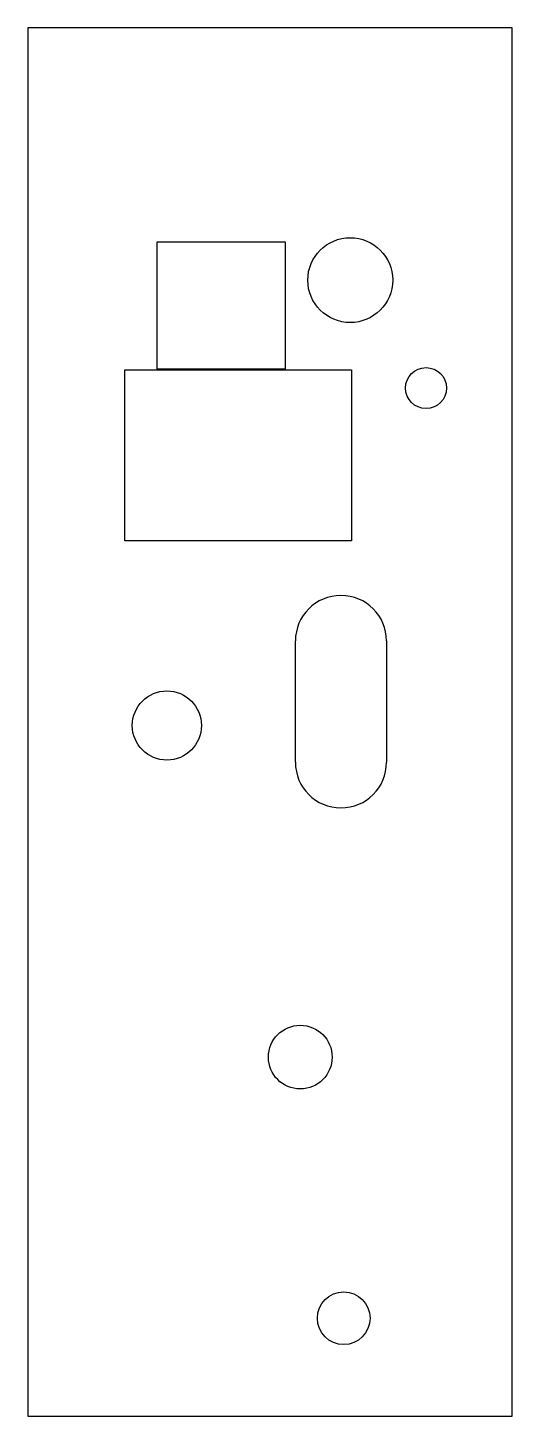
# Model space of a CAD drawing. Header units: millimetres. Extents: x 0 to 48, y 0 to 138.
import ezdxf

# ---------------------------------------------------------------- set-up
doc = ezdxf.new("R2010")
doc.units = ezdxf.units.MM
doc.layers.add('CUT', color=7, linetype='Continuous')

msp = doc.modelspace()

# ---------------------------------------------------------------- linework, layer by layer
at = {"layer": 'CUT'}
for p, q in [((48.17, 138.14), (0, 138.14)), ((0, 138.14), (0, 0)), ((48.17, 0), (48.17, 138.14)), ((12.88, 104.18), (12.88, 116.84)), ((12.88, 116.84), (25.58, 116.84)), ((25.58, 116.84), (25.58, 104.18)), ((9.66, 87.09), (9.66, 104.09)), ((9.66, 104.09), (32.2, 104.09)), ((25.58, 104.18), (12.88, 104.18)), ((32.2, 104.09), (32.2, 87.09)), ((32.2, 87.09), (9.66, 87.09)), ((26.61, 65.06), (26.61, 77.13)), ((35.67, 77.13), (35.67, 65.06)), ((0, 0), (48.17, 0))]:
    msp.add_line(p, q, dxfattribs=at)
for centre, radius in [((32.06, 113.03), 4.22), ((39.6, 102.29), 2.04), ((13.83, 68.72), 3.44), ((27.09, 35.73), 3.17), ((31.41, 9.75), 2.62)]:
    msp.add_circle(centre, radius, dxfattribs=at)
for centre, start, end in [((31.14, 77.13), 0, 180), ((31.14, 65.06), 180, 0)]:
    msp.add_arc(centre, 4.53, start, end, dxfattribs=at)

doc.saveas('drawing.dxf')
